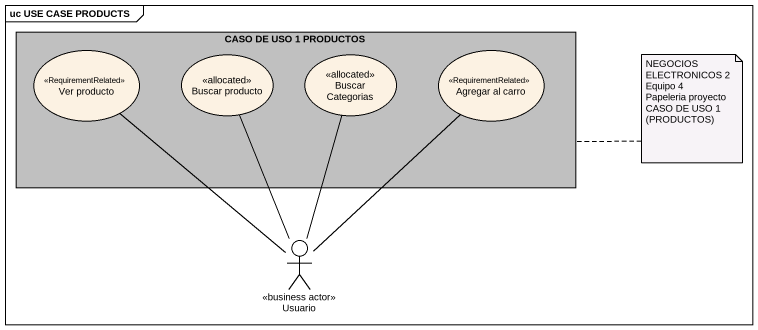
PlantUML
@startuml
mainframe uc USE CASE PRODUCTS
rectangle "CASO DE USO 1 PRODUCTOS" as CASO_DE_USO_1_PRODUCTOS #C0C0C0 {
  usecase "Ver producto" as Ver_producto <<RequirementRelated>>
  usecase "Buscar producto" as Buscar_producto <<allocated>>
  usecase "Buscar Categorias" as Buscar_Categorias <<allocated>>
  usecase "Agregar al carro" as Agregar_al_carro <<RequirementRelated>>
}
actor Usuario <<business actor>>
Usuario -up- Ver_producto
Usuario -up- Buscar_producto
Usuario -up- Buscar_Categorias
Usuario -up- Agregar_al_carro
note right of CASO_DE_USO_1_PRODUCTOS
  NEGOCIOS ELECTRONICOS 2
  Equipo 4
  Papeleria proyecto
  CASO DE USO 1 (PRODUCTOS)
end note
@enduml
